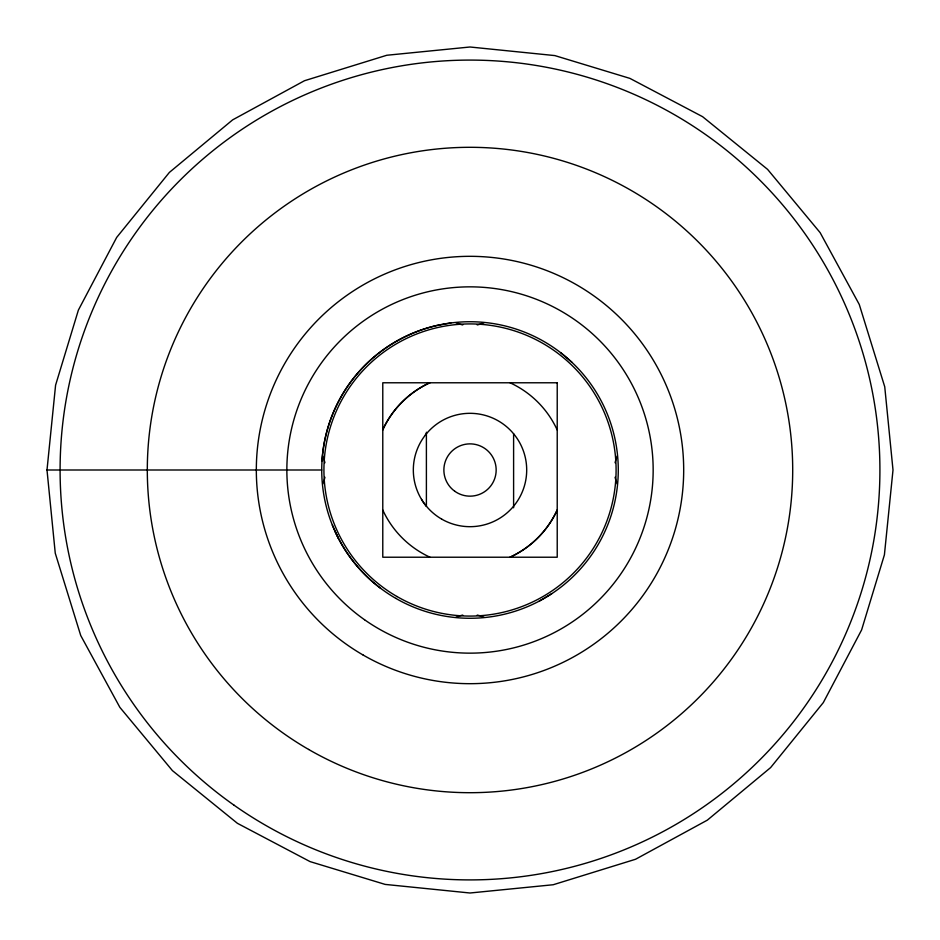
<?xml version="1.0" encoding="UTF-8"?>
<svg xmlns="http://www.w3.org/2000/svg" width="940" height="940" viewBox="0 0 940 940"><rect width="100%" height="100%" fill="white"/><g stroke="black" fill="none" stroke-linecap="round" stroke-linejoin="round"><path stroke-width="1.41" d="M322.009 460.894C323.254 441.389 328.33 422.142 336.943 404.588A148.755 148.755 0 0 1 348.047 385.682A148.156 148.156 0 0 1 436.56 325.557L450.883 322.972M47 470L55.589 385.165L78.384 310.094L116.677 237.421L169.376 172.42L232.65 119.862L304.466 80.734L386.798 55.26L470 47L554.835 55.589L629.906 78.384L702.58 116.677L767.581 169.376L820.138 232.65L859.266 304.466L884.74 386.798L893 470L884.411 554.835L861.616 629.906L823.323 702.58L770.624 767.581L707.35 820.138L635.534 859.266L553.202 884.74L470 893L385.165 884.411L310.094 861.616L237.421 823.323L172.42 770.624L119.862 707.35L80.734 635.534L55.26 553.202L47 470L321.727 470M425.373 435.032L426.396 433.775M551.698 593.716L539.149 601.154M560.933 352.899L572.025 362.417M332.349 525.107L338.435 538.373A148.673 148.673 0 0 0 364.015 573.706A148.003 148.003 0 0 0 380.477 588.182M335.228 531.817L338.435 538.373M513.604 433.657L513.604 507.788M426.396 432.212L426.396 506.343A56.388 56.388 0 0 1 421.531 499.41M509.974 557.22A95.962 95.962 0 0 0 557.22 509.974A96.044 96.044 0 0 1 510.279 557.091M430.003 557.22A95.962 95.962 0 0 1 382.745 509.962M382.745 429.991A95.962 95.962 0 0 1 429.991 382.745M509.974 382.745A95.962 95.962 0 0 1 557.22 429.991M382.603 429.933A96.044 96.044 0 0 1 429.862 382.662M617.38 484.147A34.063 34.063 0 0 1 615.077 477.238M615.077 462.762A34.063 34.063 0 0 1 617.38 455.853M484.147 322.62A34.063 34.063 0 0 1 477.238 324.923M462.762 324.923A34.063 34.063 0 0 1 455.853 322.62M324.923 477.238A34.063 34.063 0 0 1 322.62 484.147M322.62 455.853A34.063 34.063 0 0 1 324.923 462.762M455.853 617.38A34.063 34.063 0 0 1 462.762 615.077M477.238 615.077A34.063 34.063 0 0 1 484.147 617.38M557.22 382.78L382.78 382.78L382.78 557.22L557.22 557.22L557.22 382.78M233.978 805.145A409.922 409.922 0 0 0 878.254 506.836A409.922 409.922 0 0 0 297.769 98.019A409.922 409.922 0 0 0 233.978 805.145M308.649 749.462A322.702 322.702 0 0 0 792.702 470A322.702 322.702 0 0 0 308.649 190.538A322.702 322.702 0 0 0 308.649 749.462M363.157 655.051A213.686 213.686 0 0 0 683.686 470A213.686 213.686 0 0 0 363.157 284.949A213.686 213.686 0 0 0 363.157 655.051M364.544 619.742A183.159 183.159 0 0 0 652.419 486.462A183.159 183.159 0 0 0 393.049 303.796A183.159 183.159 0 0 0 364.544 619.742M395.858 598.404A148.273 148.273 0 0 0 618.273 470A148.273 148.273 0 0 0 395.869 341.596A148.273 148.273 0 0 0 395.858 598.404M396.962 596.512A146.088 146.088 0 0 0 616.088 470A146.088 146.088 0 0 0 396.962 343.488A146.088 146.088 0 0 0 396.962 596.512M441.659 519.091A56.694 56.694 0 0 0 526.694 470A56.694 56.694 0 0 0 441.659 420.909A56.694 56.694 0 0 0 441.659 519.091M454.713 491.209A26.144 26.144 0 0 0 496.026 472.679A26.144 26.144 0 0 0 459.319 446.159A26.144 26.144 0 0 0 454.713 491.209"/></g></svg>
